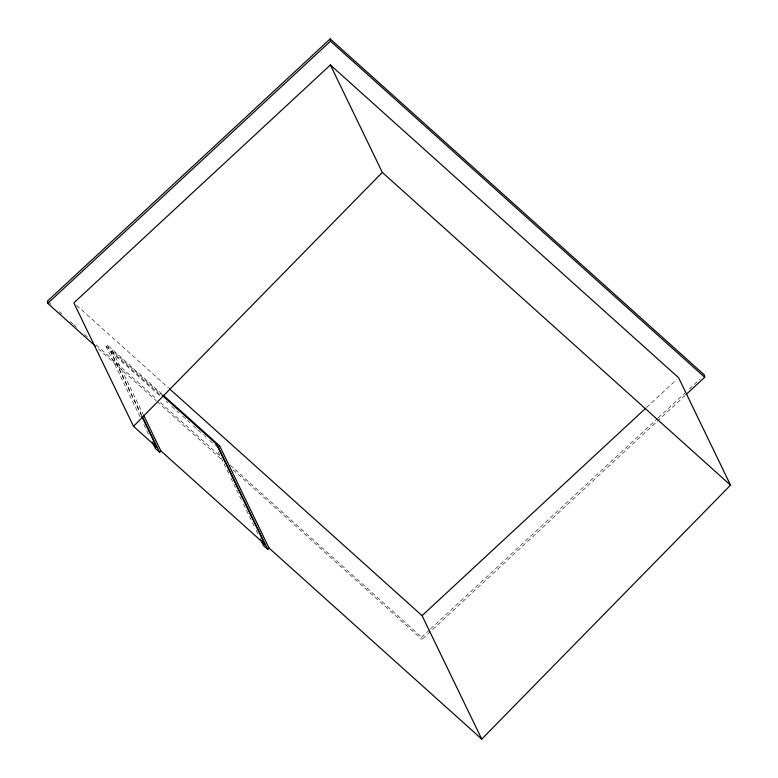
<?xml version="1.0" encoding="UTF-8"?>
<svg xmlns="http://www.w3.org/2000/svg" width="778" height="778" viewBox="0 0 778 778"><rect width="100%" height="100%" fill="white"/><g stroke="black" fill="none" stroke-linecap="round" stroke-linejoin="round"><path stroke-width="0.58" stroke-dasharray="3.89 2.92" d="M140.157 416.93L106.012 346.298L107.296 344.994L162.125 394.232M141.693 415.17L111.128 351.948L112.411 350.645L161.221 394.485M646.547 407.478L676.831 379.392M685.146 395.409L421.968 639.448L421.676 637.182L429.67 629.762M430.565 628.935L657.284 418.69M658.178 417.864L684.844 393.133M689.289 389.01L699.967 379.119M76.545 305.316L168.563 387.959M106.012 346.298L160.842 395.545M111.128 351.948L160.842 396.605M166.268 401.477L168.077 403.101M171.685 406.349L178.921 412.836M182.538 416.084L189.764 422.58M193.382 425.829L196.999 429.077M197.904 429.884L203.33 434.756M204.225 435.573L206.034 437.197M209.652 440.445L215.078 445.308M48.362 301.893L51.076 304.324M59.216 311.638L61.919 314.069M70.059 321.382L72.772 323.813M73.677 324.621L77.285 327.869M84.52 334.365L89.042 338.43M96.268 344.917L156.835 399.309M160.443 402.557L221.01 456.949M230.045 465.069L421.676 637.182M98.368 348.816L156.222 400.767M157.127 401.584L223.111 460.848M233.05 469.776L421.968 639.448M218.239 451.853L223.51 462.754M224.035 463.844L228.781 473.656M230.881 478.013L236.152 488.915M236.677 490.004L241.423 499.807M243.533 504.173L254.066 525.967M256.176 530.333L258.811 535.779M112.411 350.645L142.977 413.867M107.296 344.994L141.44 415.627M143.842 424.545L149.619 436.497"/><path stroke-width="1.17" d="M133.524 426.344L382.319 172.395L330.397 64.982L73.842 302.885L133.524 426.344L156.679 447.136L155.396 448.449L159.607 452.232L160.89 450.919L143.502 414.956M219.649 445.901L269.032 548.052L267.749 549.356L218.365 447.214L219.649 445.901L163.02 395.039M267.749 549.356L263.557 545.592L264.831 544.279L216.362 444.005L162.125 395.292M269.032 548.052L481.747 739.1L730.542 485.151L678.62 377.738L330.397 64.982M686.031 394.582L704.703 377.272L704.411 374.996L330.193 38.9L47.458 301.086L47.75 303.352L95.665 346.375M47.75 303.352L330.494 41.176L330.193 38.9M481.747 739.1L422.065 615.641L645.652 408.304M330.494 41.176L704.703 377.272M382.319 172.395L730.542 485.151M169.468 388.767L422.065 615.641M215.671 444.792L218.365 447.214M160.89 450.919L264.831 544.279M260.387 539.047L263.557 545.592M142.218 416.259L159.607 452.232M141.966 416.716L156.679 447.136M152.245 441.933L155.396 448.449"/></g></svg>
